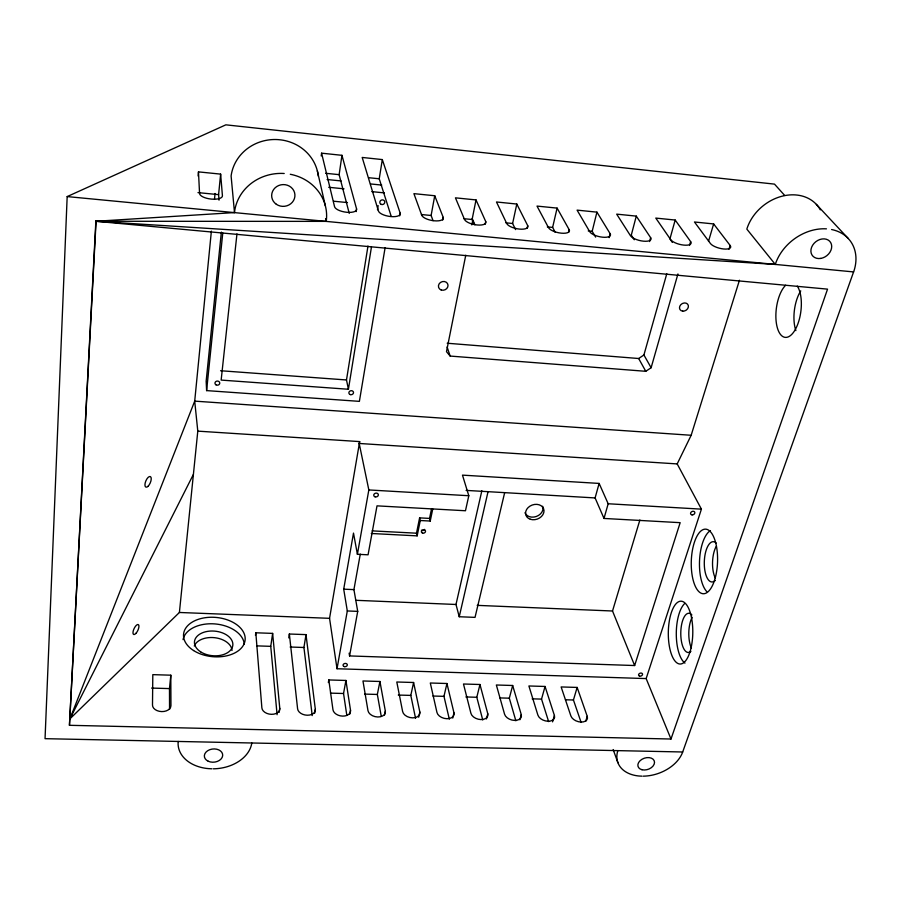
<?xml version="1.0" encoding="UTF-8"?>
<svg xmlns="http://www.w3.org/2000/svg" width="901" height="901" viewBox="0 0 901 901"><rect width="100%" height="100%" fill="white"/><g stroke="black" fill="none" stroke-linecap="round" stroke-linejoin="round"><path stroke-width="1.35" d="M784.703 195.461L774.5 184.119L225.858 124.834L67.17 196.587L45.05 738.674L682.688 751.986M290.291 174.276A46.21 42.843 -4.7 0 1 326.421 219.72L326.196 221.376L95.866 221.274L827.546 289.142L670.986 739.023L69.445 725.305L95.866 221.274L234.497 212.58L234.609 211.453A46.21 42.843 -4.7 0 1 284.209 173.499M69.445 725.305L96.103 220.745M198.107 175.999L198.479 171.877L220.632 174.118L222.423 195.708A11.51 4.404 7.2 0 1 211.296 199.087A11.51 4.404 7.2 0 1 199.56 193.478L198.479 171.877M211.375 231.129L194.706 401.136L197.792 431.14L179.4 612.477L69.951 718.807L194.706 401.136L691.157 435.273L739.451 280.245M214.506 199.076L215.057 193.501M178.218 741.455L178.116 742.514A37.042 26.839 -5.5 0 0 208.559 768.632L211.881 768.79M169.557 709.391L169.478 688.589L170.807 675.187L152.81 674.646L152.494 705.078A9.235 6.239 2.6 0 0 161.707 711.587A9.235 6.239 2.6 0 0 170.953 705.551L170.807 675.187M219.022 200.157L218.594 194.639L220.632 174.118M221.364 232.098L206.16 381.168L206.611 390.606L359.386 401.362L385.087 247.82M206.611 390.606L222.772 232.987M236.963 233.877L221.15 380.087L348.417 389.255L371.449 247.032M251.784 742.987L251.683 743.697A37.042 26.839 -5.5 0 1 213.3 768.812M255.467 635.385L255.828 632.784L272.631 633.392L279.783 708.366L279.175 712.364M321.207 155.941L321.589 153.17L341.952 155.321L356.559 208.863L356.143 211.6M277.091 714.718L270.75 646.344L272.631 633.392M349.239 213.357L339.136 174.659L341.952 155.321M288.759 637.885L289.356 634.011L306.002 634.619L315.327 709.29L314.652 713.265M348.417 389.255L346.491 379.963L367.98 246.029M312.219 715.597L303.93 647.492L306.002 634.619M391.147 216.139L379.231 178.781L382.317 159.578L362.191 157.45L378.431 211.003A11.094 4.223 9.9 0 0 390.719 216.555A11.094 4.223 9.9 0 0 400.157 213.132L382.317 159.578M377.485 209.753L378.15 205.608M670.986 739.023L646.152 678.577L337.019 668.745L329.552 618.323L359.668 441.591L197.792 431.14M399.695 215.846L400.157 213.132M337.019 668.745L347.302 610.957L343.709 589.175L353.496 533.088L357.393 554.284L368.07 554.802L377.012 505.855L465.468 510.754L468.802 495.73L462.472 475.131L599.131 483.42L608.175 503.76L604.008 518.447L680.165 522.67L634.642 665.535L349.577 655.928L349.137 653.18M328.347 682.564L328.809 679.951L345.928 680.458L350.512 710.202L349.768 714.155M357.393 554.284L368.836 489.953L359.195 443.472L359.668 441.591M349.577 655.928L357.72 611.374L353.924 589.614L360.287 554.104M346.806 715.236L343.54 693.5L345.928 680.458M433.066 220.677L431.117 215.485L434.733 195.742L413.908 193.647L421.747 215.249A11.015 4.178 10.6 0 0 434.169 220.79A11.015 4.178 10.6 0 0 443.202 217.355L434.733 195.742M442.695 220.047L443.202 217.355M381.213 716.092L377.339 694.457L379.929 681.483L362.968 680.976L367.98 710.652A8.852 5.935 11.6 0 0 377.733 716.993A8.852 5.935 11.6 0 0 385.346 711.103L379.929 681.483M474.219 224.405L472.101 219.506L476.021 199.921L455.433 197.837L464.522 219.45A10.947 4.133 11.2 0 0 477.068 224.968A10.947 4.133 11.2 0 0 485.718 221.522L476.021 199.921M465.761 255.22L446.491 351.672L450.162 356.064L645.78 371.302L651.119 367.732L677.946 273.949M471.82 224.901L472.642 220.768M371.291 533.482L417.152 535.87L416.499 533.201L419.607 517.872L429.552 518.413L430.239 521.048L420.271 520.519L419.607 517.872M417.152 535.87L420.271 520.519M384.547 715.034L385.346 711.103M485.155 224.259L485.718 221.522M429.552 518.413L431.489 509.042M430.239 521.048L432.739 508.986M415.552 718.3L410.811 695.403L413.593 682.496L396.8 682.001L402.634 711.553A8.807 5.879 12.9 0 0 412.478 717.86A8.807 5.879 12.9 0 0 419.832 711.993L413.593 682.496M515.575 229.597L512.613 223.482L516.802 204.043L496.474 201.982L506.779 223.583A10.891 4.077 11.8 0 0 519.449 229.091A10.891 4.077 11.8 0 0 527.704 225.633L516.802 204.043M418.672 717.207L419.832 711.993M527.119 228.291L527.704 225.633M504.605 492.915L475.03 617.376L459.24 616.746L455.996 604.481L481.855 490.763M459.24 616.746L487.982 491.946M449.317 719.144L443.968 696.338L446.941 683.51L430.306 683.003L436.951 712.443A8.785 5.811 14.2 0 0 446.873 718.716A8.785 5.811 14.2 0 0 453.98 712.882L446.941 683.51M555.264 232.3L552.628 227.412L557.1 208.108L537.007 206.081L548.518 227.671A10.835 4.021 12.4 0 0 561.3 233.168A10.835 4.021 12.4 0 0 569.184 229.699L557.1 208.108M452.741 718.063L453.98 712.882M568.565 232.334L569.184 229.699M482.745 719.978L476.798 697.273L479.963 684.501L463.486 684.005L470.919 713.322A8.751 5.744 15.5 0 0 480.92 719.572A8.751 5.744 15.5 0 0 487.779 713.761L479.963 684.501M595.606 237.087L592.182 231.287L596.935 212.14L577.079 210.124L589.738 231.715A10.789 3.964 13 0 0 602.634 237.2A10.789 3.964 13 0 0 610.157 233.719L596.935 212.14M486.472 718.919L487.779 713.761M609.166 237.639L610.157 233.719M515.856 720.8L509.324 698.185L512.669 685.492L496.35 684.997L504.56 714.189A8.728 5.676 16.6 0 0 514.64 720.417A8.728 5.676 16.6 0 0 521.262 714.617L512.669 685.492M636.286 216.116L650.635 237.684A10.756 3.908 13.5 0 1 643.472 241.175A10.756 3.908 13.5 0 1 630.463 235.713L616.667 214.134L636.286 216.116L631.286 235.127L634.248 239.756M519.866 719.753L521.262 714.617M649.587 241.569L650.635 237.684M604.008 518.447L595.099 497.926L599.131 483.42M548.641 721.622L541.535 699.097L545.06 686.461L528.898 685.976L537.874 715.056A8.717 5.597 17.7 0 0 548.033 721.25A8.717 5.597 17.7 0 0 554.408 715.484L545.06 686.461M675.187 220.047L690.628 241.603A10.722 3.841 14.1 0 1 683.814 245.106A10.722 3.841 14.1 0 1 670.693 239.655L655.793 218.087L675.187 220.047L669.927 238.923L672.315 242.392M447.211 343.236L638.663 358.508L643.911 354.983L666.796 273.713M552.572 721.859L554.408 715.484M689.524 245.466L690.628 241.603M581.122 722.433L573.441 699.998L577.147 687.429L561.132 686.945L570.862 715.901A8.706 5.519 18.7 0 0 581.089 722.073A8.706 5.519 18.7 0 0 587.238 716.329L577.147 687.429M708.513 241.333L713.637 223.932L694.468 221.995L710.45 243.552A10.699 3.784 14.6 0 0 723.661 248.98A10.699 3.784 14.6 0 0 730.148 245.477L713.637 223.932M634.642 665.535L612.522 611.002L639.879 519.99M585.695 721.408L587.238 716.329M728.988 249.307L730.148 245.477M617.872 750.634L617.557 751.625A34.52 23.809 -19.1 0 0 639.079 776.02L641.985 776.155M95.866 221.274L775.299 264.421L775.626 263.396A44.487 35.105 -37.2 0 1 826.454 228.854M646.152 678.577L701.417 509.144L677.192 463.914L691.157 435.273M643.246 776.166A34.52 23.809 -19.1 0 0 682.451 752.65L854.125 270.424A44.487 35.105 -37.2 0 0 831.6 229.53M69.951 718.807L193.242 474.703M151.593 688.082L169.478 688.589M330.442 693.128L343.54 693.5M364.702 694.097L377.339 694.457M398.287 695.054L410.811 695.403M432.942 696.034L443.968 696.338M465.885 696.957L476.798 697.273M499.852 697.926L509.324 698.185M532.153 698.838L541.535 699.097M565.479 699.773L573.441 699.998M256.83 645.871L270.75 646.344M290.133 647.019L303.93 647.492M347.302 610.957L357.72 611.374M179.4 612.477L329.552 618.323M355.839 600.303L455.996 604.481M477.192 605.359L612.522 611.002M343.709 589.175L353.924 589.614M372.136 530.88L416.499 533.201M466.11 490.392L595.099 497.926M368.836 489.953L468.802 495.73M608.175 503.76L701.417 509.144M359.195 443.472L677.192 463.914M220.554 370.728L346.491 379.963M67.17 196.587L853.596 271.922M333.528 201.205L347.471 202.579M197.983 192.611L218.594 194.639M421.465 214.539L431.117 215.485M463.936 218.706L472.101 219.506M505.878 222.829L512.613 223.482M547.312 226.883L552.628 227.412M588.24 230.904L592.182 231.287M328.696 187.284L344.013 188.827M371.843 191.631L384.367 192.893M327.131 179.524L341.119 180.943M370.514 183.939L381.709 185.077M325.666 173.285L339.136 174.659M368.565 177.688L379.231 178.781M816.351 204.381L848.314 238.574M775.299 264.421L746.839 229.124L747.143 228.133A42.415 34.114 -38.4 0 1 795.313 194.909L797.813 195.157A42.415 34.114 -38.4 0 1 820.304 209.843M643.911 354.983L651.119 367.732M638.663 358.508L645.78 371.302M472.27 218.661L474.917 224.788M613.164 749.553L617.917 762.708M447.11 347.009L450.162 356.064M321.589 153.17L334.564 206.701A11.184 4.28 9.3 0 0 346.716 212.276A11.184 4.28 9.3 0 0 356.559 208.863M317.343 170.886L325.362 205.845M325.576 218.639L326.196 221.376M328.809 679.951L332.965 709.751A8.897 6.003 10.1 0 0 342.639 716.115A8.897 6.003 10.1 0 0 350.512 710.202M289.356 634.011L297.6 708.828A8.942 6.059 8.7 0 0 307.196 715.225A8.942 6.059 8.7 0 0 315.327 709.29M234.497 212.58L231.106 175.977A43.901 41.3 -3 0 1 278.161 139.621L281.056 139.914A43.901 41.3 -3 0 1 318.323 176.202M255.828 632.784L261.876 707.904A9.01 6.104 7.1 0 0 271.381 714.324A9.01 6.104 7.1 0 0 279.783 708.366M542.661 506.249A9.393 7.456 -19.6 0 1 536.422 516.442A9.393 7.456 -19.6 0 1 525.001 512.703M424.653 529.371A2.095 1.678 -14.2 0 1 421.454 530.25M691.405 648.112A19.585 7.839 -89.3 0 1 692.205 617.309M690.932 651.333A19.608 7.749 -89.2 0 1 680.796 632.13A19.608 7.749 -89.2 0 1 691.878 614.944M715.371 578.194A20.137 8.413 -88 0 1 716.16 546.513M715.236 580.469A20.171 8.312 -88 0 1 704.3 562.033A20.171 8.312 -88 0 1 716.16 543.033M194.289 645.972A19.203 12.377 5 0 1 214.866 637.717A19.203 12.377 5 0 1 232.019 650.466M795.865 330.611A27.593 12.648 -82.5 0 1 800.752 290.888M797.284 286.113A27.672 12.344 -82.7 0 1 796.09 328.043A27.672 12.344 -82.7 0 1 777.034 326.646A27.672 12.344 -82.7 0 1 785.638 285.257M183.049 639.631A30.825 19.754 5.1 0 1 214.753 623.909A30.825 19.754 5.1 0 1 244.295 644.35M684.963 663.102A31.377 12.4 -89.2 0 1 676.291 634.439A31.377 12.4 -89.2 0 1 684.49 603.704M706.711 591.529A32.267 13.29 -88 0 1 699.604 559.363A32.267 13.29 -88 0 1 710.427 530.599M136.186 633.065L135.42 633.853A5.44 2.084 -65 0 1 132.988 632.547A5.44 2.084 -65 0 1 135.747 625.958L136.524 625.17A5.44 2.084 -65 0 1 138.934 626.488A5.44 2.084 -65 0 1 136.186 633.065M147.865 486.439L147.066 486.99A5.733 2.421 -67.1 0 1 145.816 480.999A5.733 2.421 -67.1 0 1 151.03 477.395A5.733 2.421 -67.1 0 1 147.865 486.439M820.586 258.441A11.24 8.886 -38.1 0 0 830.643 242.504A11.24 8.886 -38.1 0 0 812.657 245.196A11.24 8.886 -38.1 0 0 820.586 258.441M682.744 311.149A4.696 3.852 -32.5 0 0 688.274 305.338A4.696 3.852 -32.5 0 0 680.818 304.673A4.696 3.852 -32.5 0 0 682.744 311.149M441.175 289.976A4.877 4.325 -21.4 0 0 448.011 285.133A4.877 4.325 -21.4 0 0 440.476 282.464A4.877 4.325 -21.4 0 0 441.175 289.976M422.58 533.099A2.095 1.678 -14.2 0 0 425.509 531.139A2.095 1.678 -14.2 0 0 422.254 530.205A2.095 1.678 -14.2 0 0 422.58 533.099M530.329 519.269A9.415 7.467 -19.5 0 0 544.001 510.754A9.415 7.467 -19.5 0 0 530.002 506.103A9.415 7.467 -19.5 0 0 530.329 519.269M215.981 384.817A2.388 2.061 -1.7 0 0 219.743 383.297A2.388 2.061 -1.7 0 0 216.364 381.258A2.388 2.061 -1.7 0 0 215.981 384.817M350.286 394.593A2.331 1.993 -11.5 0 0 353.496 392.34A2.331 1.993 -11.5 0 0 349.813 391.158A2.331 1.993 -11.5 0 0 350.286 394.593M381.292 204.414A2.512 2.331 -19.8 0 0 384.783 201.858A2.512 2.331 -19.8 0 0 380.83 200.394A2.512 2.331 -19.8 0 0 381.292 204.414M276.314 204.268A11.645 10.891 -4.8 0 0 294.852 196.666A11.645 10.891 -4.8 0 0 278.736 185.505A11.645 10.891 -4.8 0 0 276.314 204.268M642.03 769.747A8.571 5.879 -18.8 0 0 654.52 762.347A8.571 5.879 -18.8 0 0 641.996 759.273A8.571 5.879 -18.8 0 0 642.03 769.747M208.21 761.232A9.201 6.622 -5.5 0 0 222.66 755.77A9.201 6.622 -5.5 0 0 209.685 749.722A9.201 6.622 -5.5 0 0 208.21 761.232M344.351 666.616A2.151 1.622 -10 0 0 347.313 664.701A2.151 1.622 -10 0 0 343.9 663.846A2.151 1.622 -10 0 0 344.351 666.616M375.12 496.834A2.32 1.892 -12.1 0 0 378.341 494.66A2.32 1.892 -12.1 0 0 374.681 493.579A2.32 1.892 -12.1 0 0 375.12 496.834M692.114 514.888A2.241 1.712 -25.1 0 0 694.784 512.275A2.241 1.712 -25.1 0 0 691.191 512.072A2.241 1.712 -25.1 0 0 692.114 514.888M639.552 676.099A2.061 1.487 -20 0 0 642.548 674.263A2.061 1.487 -20 0 0 639.53 673.464A2.061 1.487 -20 0 0 639.552 676.099M200.596 651.817A19.259 12.344 5.1 0 0 232.39 647.143A19.259 12.344 5.1 0 0 207.962 631.308A19.259 12.344 5.1 0 0 200.596 651.817M193.569 650.533A30.916 19.698 5.2 0 0 244.475 642.909A30.916 19.698 5.2 0 0 205.011 617.737A30.916 19.698 5.2 0 0 193.569 650.533M714.538 580.289A32.312 13.132 -88 0 0 706.666 529.304A32.312 13.132 -88 0 0 692.058 574.748A32.312 13.132 -88 0 0 714.538 580.289M689.907 652.144A31.422 12.242 -89.2 0 0 682.733 601.53A31.422 12.242 -89.2 0 0 669.026 644.147A31.422 12.242 -89.2 0 0 689.907 652.144"/></g></svg>
